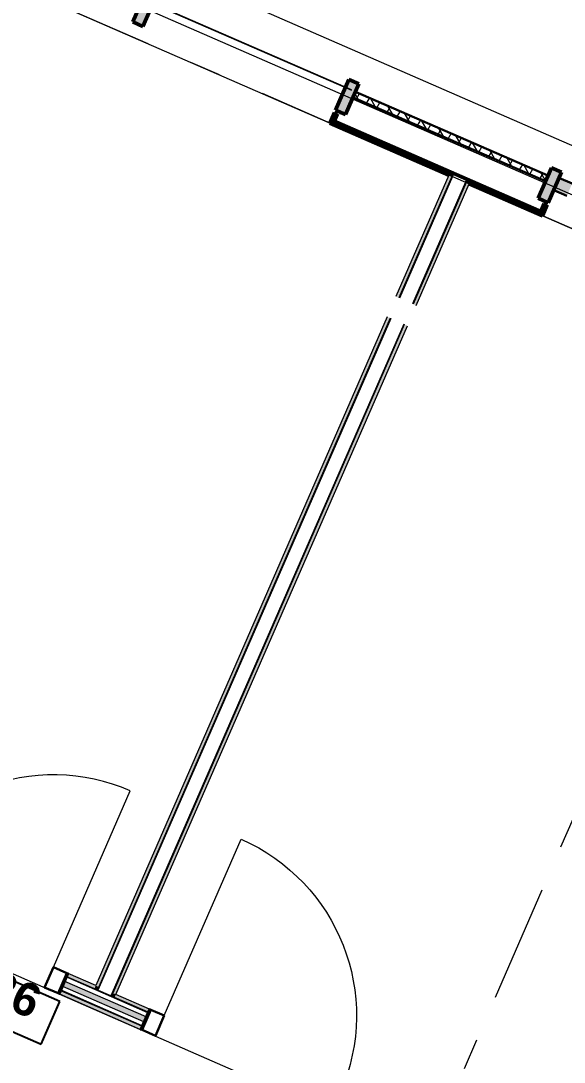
# Model space of a CAD drawing. Header units: millimetres. Extents: x -50172 to 90294, y -80883 to 25069.
# Drawn here: x 7340 to 9799, y -30114 to -25403 of the extents above; entities that cross this region are included whole.
import ezdxf
from ezdxf.enums import TextEntityAlignment as Align

# ---------------------------------------------------------------- set-up
doc = ezdxf.new("R2010")
doc.units = ezdxf.units.MM
doc.header["$MEASUREMENT"] = 0
doc.linetypes.add('Double Dashed', pattern=[1093.611073, 529.166651, -211.666656, 141.111112, -211.666656])
for name, color, linetype in [('New_A-05-M_Gross_Int_Circulation', 7, 'Continuous'), ('New_A-15-MG_Structural_Grid_Phase_2', 7, 'Continuous'), ('New_A-20-M_Floor_Slab', 7, 'Continuous'), ('New_A-25-M_Curtain_Wall', 7, 'Continuous'), ('New_A-25-M_Wall_Ext', 7, 'Continuous'), ('New_A-25-M_Wall_Int', 7, 'Continuous'), ('New_ArchiCAD Door Markers', 7, 'Continuous'), ('New_ArchiCAD Doors', 7, 'Continuous')]:
    doc.layers.add(name, color=color, linetype=linetype)
for name, color, linetype, lineweight, true_color in [('New_A-05-M_Gross_Int_Circulation_Pen_No__74', 7, 'Continuous', 20, 0x606060), ('New_A-15-MG_Structural_Grid_Phase_2_Pen_No__222', 7, 'Continuous', 13, 0x65af33), ('New_A-25-M_Curtain_Wall_Pen_No__144', 7, 'Continuous', 0, 0xc8c8c8), ('New_A-25-M_Curtain_Wall_Pen_No__165', 7, 'Continuous', 0, 0x006060), ('New_A-25-M_Curtain_Wall_Pen_No__27', 7, 'Continuous', 50, 0x2a2a2a), ('New_A-25-M_Curtain_Wall_Pen_No__43', 7, 'Continuous', 30, 0x444444), ('New_A-25-M_Wall_Int_Pen_No__107', 7, 'Continuous', 15, 0xa6a6a6), ('New_A-25-M_Wall_Int_Pen_No__27', 7, 'Continuous', 50, 0x2a2a2a), ('New_ArchiCAD Doors_Pen_No__43', 7, 'Continuous', 30, 0x444444), ('New_ArchiCAD Doors_Pen_No__63', 7, 'Continuous', 20, 0x606060), ('New_ArchiCAD Windows_Pen_No__103', 7, 'Continuous', 15, 0xa6a6a6), ('New_ArchiCAD Windows_Pen_No__23', 7, 'Continuous', 30, 0x2a2a2a)]:
    doc.layers.add(name, color=color, linetype=linetype, lineweight=lineweight, true_color=true_color)
for name, color, linetype, lineweight in [('New_A-20-M_Floor_Slab_Pen_No__89', 8, 'Continuous', 20), ('New_A-25-M_Curtain_Wall_Pen_No__1', 7, 'Continuous', 13), ('New_A-25-M_Wall_Int_Pen_No__1', 7, 'Continuous', 13), ('New_ArchiCAD Door Markers_Pen_No__1', 7, 'Continuous', 13), ('New_ArchiCAD Door Markers_Pen_No__5', 7, 'Continuous', 25), ('New_ArchiCAD Doors_Pen_No__1', 7, 'Continuous', 13), ('New_ArchiCAD Doors_Pen_No__87', 8, 'Continuous', 20), ('New_ArchiCAD Zone Stamps_Pen_No__9', 7, 'Continuous', 13)]:
    doc.layers.add(name, color=color, linetype=linetype, lineweight=lineweight)
doc.styles.add('GENERATED_STYLE_1', font='')
doc.styles.add('GENERATED_STYLE_2', font='')
doc.styles.add('GENERATED_STYLE_3', font='')
doc.styles.add('GENERATED_STYLE_4', font='')
doc.styles.get('GENERATED_STYLE_1').set_extended_font_data('Arial', bold=True)
doc.styles.get('GENERATED_STYLE_2').set_extended_font_data('Swis721 BT', bold=True)
doc.styles.get('GENERATED_STYLE_3').set_extended_font_data('Arial')
doc.styles.get('GENERATED_STYLE_4').set_extended_font_data('Swis721 BT')

# ---------------------------------------------------------------- blocks, each defined once
blk = doc.blocks.new('Corridor 01-Third_INB 3350_11_1', base_point=(10603.8, -32200.4))
at = {"layer": 'New_A-05-M_Gross_Int_Circulation_Pen_No__74', "linetype": 'Continuous'}
blk.add_line((17509.7, -34165.5), (-2299.9, -25527.6), dxfattribs=at)
at = {"layer": 'New_ArchiCAD Zone Stamps_Pen_No__9'}
for tag, height, style, p in [('ROOM_NAME', 250, 'GENERATED_STYLE_1', (9771, -30640.8)), ('zoneNameLine2', 250, 'GENERATED_STYLE_1', (9582.6, -31072.9)), ('ROOM_NUMBER', 200, 'GENERATED_STYLE_3', (9394.2, -31493.6)), ('measuredAreaCode', 200, 'GENERATED_STYLE_3', (9237.1, -31853.7)), ('DUMMY_649', 200, 'GENERATED_STYLE_3', (9544.5, -31987.8)), ('DUMMY_650', 200, 'GENERATED_STYLE_3', (10033.9, -32201.2)), ('DUMMY_651', 133.3, 'GENERATED_STYLE_3', (10313.2, -32307.7))]:
    blk.add_attdef(tag, text='', height=height, rotation=336.4404, dxfattribs=dict(at, style=style)).set_placement(p, align=Align.TOP_LEFT)
blk = doc.blocks.new('Slab_3_1', base_point=(-21949.4, -20986.7))
at = {"layer": 'New_A-20-M_Floor_Slab_Pen_No__89', "linetype": 'Continuous', "flags": 128}
blk.add_lwpolyline([(-4347.2, -46496.1), (12486.7, -53836.5), (17939.8, -41330.7), (16985.7, -40914.7), (17767.9, -39120.8), (18360.6, -39379.3), (18576.1, -38885), (18937.5, -39042.6), (20222.1, -36096.6), (17371, -34853.4), (19341.1, -30335.3), (2041.7, -22791.9), (9993.6, -4555.7)], dxfattribs=at)
blk = doc.blocks.new('Curtain Wall_16_1')
at = {"layer": 'New_A-25-M_Curtain_Wall', "linetype": 'Continuous', "lineweight": 0, "true_color": 0x000000}
h = blk.add_hatch(dxfattribs=at)
h.set_pattern_fill('Batt_Insulation_0001', color=178, style=0, pattern_type=2)
h.set_pattern_definition([(60, (0, 0), (-43.30127, 25), []), (120, (0, 0), (43.30127, 25), [])])
h.paths.add_polyline_path([(9725.6, -26102.9), (8854.4, -25724), (8843.3, -25749.6), (9714.4, -26128.5)])
at = {"layer": 'New_A-25-M_Curtain_Wall_Pen_No__144', "linetype": 'Continuous'}
for points in [[(7906.9, -25269.9), (7846.7, -25408.3), (7892.5, -25428.3), (7952.8, -25289.8)], [(8823.9, -25668.7), (8763.7, -25807.2), (8809.6, -25827.1), (8869.8, -25688.7)], [(9740.9, -26067.6), (9680.7, -26206), (9726.6, -26226), (9786.8, -26087.5)]]:
    blk.add_hatch(color=256, dxfattribs=at).paths.add_polyline_path(points)
at = {"layer": 'New_A-25-M_Curtain_Wall_Pen_No__165', "linetype": 'Continuous', "lineweight": 0, "true_color": 0x001818}
blk.add_hatch(color=168, dxfattribs=at).paths.add_polyline_path([(7909.5, -25314.1), (8835.7, -25716.9), (8836.1, -25716), (7909.9, -25313.2)])
at = {"layer": 'New_ArchiCAD Windows_Pen_No__103', "linetype": 'Continuous'}
blk.add_hatch(color=256, dxfattribs=at).paths.add_polyline_path([(9775.4, -26113.6), (9835, -26139.6), (9811.1, -26194.6), (9751.5, -26168.7)])
at = {"layer": 'New_A-25-M_Curtain_Wall_Pen_No__1', "linetype": 'Continuous'}
for p, q in [((7909.5, -25314.1), (8835.7, -25716.9)), ((8836.1, -25716), (7909.9, -25313.2)), ((8835.7, -25716.9), (8836.1, -25716))]:
    blk.add_line(p, q, dxfattribs=at)
at = {"layer": 'New_A-25-M_Curtain_Wall_Pen_No__27', "linetype": 'Continuous'}
for p, q in [((7906.9, -25269.9), (7846.7, -25408.3)), ((7892.5, -25428.3), (7952.8, -25289.8)), ((7846.7, -25408.3), (7892.5, -25428.3)), ((8823.9, -25668.7), (8763.7, -25807.2)), ((8869.8, -25688.7), (8823.9, -25668.7)), ((8809.6, -25827.1), (8869.8, -25688.7)), ((8763.7, -25807.2), (8809.6, -25827.1)), ((9740.9, -26067.6), (9680.7, -26206)), ((9726.6, -26226), (9786.8, -26087.5)), ((9786.8, -26087.5), (9740.9, -26067.6)), ((9680.7, -26206), (9726.6, -26226))]:
    blk.add_line(p, q, dxfattribs=at)
at = {"layer": 'New_A-25-M_Curtain_Wall_Pen_No__43', "linetype": 'Continuous'}
for p, q in [((9714.4, -26128.5), (8843.3, -25749.6)), ((8854.4, -25724), (9725.6, -26102.9))]:
    blk.add_line(p, q, dxfattribs=at)
at = {"layer": 'New_ArchiCAD Windows_Pen_No__23', "linetype": 'Continuous'}
for p, q in [((9751.5, -26168.7), (9775.4, -26113.6)), ((9775.4, -26113.6), (9835, -26139.6)), ((9811.1, -26194.6), (9751.5, -26168.7))]:
    blk.add_line(p, q, dxfattribs=at)
blk = doc.blocks.new('Simple Door Opening_13')
at = {"layer": 'New_ArchiCAD Doors_Pen_No__87', "linetype": 'Continuous'}
for p, q in [((-4056, 0), (4056, 0)), ((4056, -345), (-4056, -345))]:
    blk.add_line(p, q, dxfattribs=at)
blk = doc.blocks.new('Wall_82_1', base_point=(11177.5, -26929.3))
at = {"layer": 'New_ArchiCAD Doors', "color": 251, "linetype": 'Continuous', "lineweight": 20, "true_color": 0x606060, "xscale": -0.9999999999999999, "zscale": 1000, "rotation": 336.4404115840111}
blk.add_blockref('Simple Door Opening_13', (7065.2, -24759.8), dxfattribs=at)
blk = doc.blocks.new('*X466')
at = {"layer": 'New_A-25-M_Wall_Int_Pen_No__107', "linetype": 'Continuous'}
blk.add_hatch(color=256, dxfattribs=at).paths.add_polyline_path([(7539.1, -29748), (7529.1, -29770.9), (7896.6, -29931.2), (7906.6, -29908.3)])
blk = doc.blocks.new('Door with Sidelight on Side 2 19_9')
at = {"layer": 'New_ArchiCAD Doors_Pen_No__1', "linetype": 'Continuous'}
for p, q in [((-755, 0), (-755, -15)), ((755, 0), (755, -15)), ((-755, -15), (-755, -18)), ((-755, -18), (-755, -38)), ((-755, -38), (-755, -63)), ((755, -15), (755, -18)), ((755, -18), (755, -38)), ((755, -38), (755, -63)), ((-755, -63), (-755, -82)), ((-755, -82), (-755, -85)), ((-755, -85), (-755, -100)), ((755, -63), (755, -82)), ((755, -82), (755, -85)), ((755, -85), (755, -100))]:
    blk.add_line(p, q, dxfattribs=at)
at = {"layer": 'New_ArchiCAD Doors_Pen_No__43', "linetype": 'Continuous'}
for p, q in [((-748, 0), (-755, 0)), ((-755, 0), (-755, -100)), ((-682, 0), (-748, 0)), ((-748, 0), (-748, -100)), ((-254, 0), (-682, 0)), ((-682, 0), (-682, -100)), ((-682, -100), (-682, 0)), ((-254, -100), (-254, 0)), ((-188, 0), (-254, 0)), ((-254, 0), (-254, -100)), ((-188, -100), (-188, 0)), ((748, 0), (682, 0)), ((682, 0), (682, -100)), ((748, 0), (755, 0)), ((748, -100), (748, 0)), ((755, 0), (755, -100)), ((-748, -100), (-755, -100)), ((-748, -100), (-682, -100)), ((-682, -100), (-254, -100)), ((-254, -100), (-188, -100)), ((682, -100), (748, -100)), ((748, -100), (755, -100))]:
    blk.add_line(p, q, dxfattribs=at)
at = {"layer": 'New_ArchiCAD Doors_Pen_No__63', "linetype": 'Continuous'}
blk.add_line((682, 0), (682, 870), dxfattribs=at)
blk.add_arc((682, 0), 870, 90, 180, dxfattribs=at)
blk = doc.blocks.new('Door Stamp 17_16')
at = {"layer": 'New_ArchiCAD Door Markers_Pen_No__5', "linetype": 'Continuous'}
for p, q in [((206.6, 241.9), (-770.5, 241.9)), ((-770.5, 241.9), (-770.5, 30.2)), ((206.6, 241.9), (-770.5, 241.9)), ((206.6, 30.2), (206.6, 241.9)), ((-770.5, 30.2), (206.6, 30.2))]:
    blk.add_line(p, q, dxfattribs=at)
at = {"layer": 'New_ArchiCAD Door Markers_Pen_No__1', "style": 'GENERATED_STYLE_2'}
blk.add_attdef('AC_WIDO_ID', text='', height=150, rotation=180, dxfattribs=at).set_placement((147.8, 286.5), align=Align.BOTTOM_LEFT)
blk = doc.blocks.new('Wall_98_1', base_point=(17659.4, -34119.5))
at = {"layer": 'New_A-25-M_Wall_Int_Pen_No__107', "linetype": 'Continuous'}
for points in [[(7548.3, -29726.9), (7672.4, -29781.1), (7678.4, -29767.3), (7554.3, -29713.2)], [(7672.4, -29781.1), (7686.2, -29787.1), (7692.1, -29773.3), (7678.4, -29767.3)], [(7520.3, -29791.1), (7514.3, -29804.9), (7881.8, -29965.1), (7887.8, -29951.3)], [(7750.3, -29815), (7764.1, -29821), (7770.1, -29807.3), (7756.3, -29801.3)], [(7770.1, -29807.3), (7764.1, -29821), (7915.7, -29887.2), (7921.7, -29873.4)]]:
    blk.add_hatch(color=256, dxfattribs=at).paths.add_polyline_path(points)
at = {"layer": 'New_A-25-M_Wall_Int_Pen_No__107', "linetype": 'Continuous', "lineweight": 0, "true_color": 0x535353}
for points in [[(7547.1, -29729.7), (7746.4, -29816.6), (7747.6, -29813.8), (7548.3, -29726.9)], [(7521.5, -29788.4), (7520.3, -29791.1), (7887.8, -29951.3), (7889, -29948.6)], [(7686.2, -29787.1), (7688.9, -29788.3), (7694.9, -29774.5), (7692.1, -29773.3)], [(7746.4, -29816.6), (7749.1, -29817.8), (7750.3, -29815), (7747.6, -29813.8)], [(7747.6, -29813.8), (7750.3, -29815), (7756.3, -29801.3), (7753.6, -29800.1)], [(7750.3, -29815), (7749.1, -29817.8), (7914.5, -29889.9), (7915.7, -29887.2)]]:
    blk.add_hatch(color=251, dxfattribs=at).paths.add_polyline_path(points)
at = {"layer": 'New_A-25-M_Wall_Int_Pen_No__1', "linetype": 'Continuous'}
for p, q in [((7554.3, -29713.2), (7548.3, -29726.9)), ((7539.1, -29748), (7529.1, -29770.9)), ((7547.1, -29729.7), (7539.1, -29748)), ((7906.6, -29908.3), (7539.1, -29748)), ((7548.3, -29726.9), (7547.1, -29729.7)), ((7914.5, -29889.9), (7547.1, -29729.7)), ((7747.6, -29813.8), (7548.3, -29726.9)), ((7520.3, -29791.1), (7514.3, -29804.9)), ((7521.5, -29788.4), (7520.3, -29791.1)), ((7887.8, -29951.3), (7520.3, -29791.1)), ((7529.1, -29770.9), (7521.5, -29788.4)), ((7889, -29948.6), (7521.5, -29788.4)), ((7896.6, -29931.2), (7529.1, -29770.9)), ((7692.1, -29773.3), (7686.2, -29787.1)), ((7694.9, -29774.5), (7688.9, -29788.3)), ((7753.6, -29800.1), (7747.6, -29813.8)), ((7750.3, -29815), (7756.3, -29801.3)), ((7915.7, -29887.2), (7750.3, -29815)), ((7906.6, -29908.3), (7896.6, -29931.2)), ((7914.5, -29889.9), (7906.6, -29908.3)), ((7915.7, -29887.2), (7914.5, -29889.9)), ((7921.7, -29873.4), (7915.7, -29887.2)), ((7887.8, -29951.3), (7881.8, -29965.1)), ((7889, -29948.6), (7887.8, -29951.3)), ((7896.6, -29931.2), (7889, -29948.6))]:
    blk.add_line(p, q, dxfattribs=at)
at = {"layer": 'New_A-25-M_Wall_Int_Pen_No__1', "linetype": 'Continuous', "flags": 128}
for points in [[(7678.4, -29767.3), (7554.3, -29713.2)], [(7514.3, -29804.9), (7881.8, -29965.1)], [(7921.7, -29873.4), (7770.1, -29807.3)]]:
    blk.add_lwpolyline(points, dxfattribs=at)
at = {"layer": 'New_A-25-M_Wall_Int', "color": 250, "lineweight": 50, "true_color": 0x2a2a2a}
blk.add_blockref('*X466', (0, 0), dxfattribs=at)
at = {"layer": 'New_ArchiCAD Door Markers'}
ref = blk.add_blockref('Door Stamp 17_16', (6822.2, -29503.1), dxfattribs=dict(at, rotation=156.4404115839991))
ref.add_attrib('AC_WIDO_ID', 'ID03.026', dxfattribs={"layer": 'New_ArchiCAD Door Markers_Pen_No__1', "color": 7, "height": 150, "rotation": 336.4404, "style": 'GENERATED_STYLE_2'}).set_placement((6590.1, -29621.2), align=Align.BOTTOM_LEFT)
at = {"layer": 'New_ArchiCAD Doors', "color": 251, "linetype": 'Continuous', "lineweight": 20, "true_color": 0x606060, "zscale": 1000, "rotation": 336.440411583999}
blk.add_blockref('Door with Sidelight on Side 2 19_9', (6862.2, -29411.4), dxfattribs=at)
at = {"layer": 'New_ArchiCAD Doors', "color": 251, "linetype": 'Continuous', "lineweight": 20, "true_color": 0x606060, "xscale": -0.9999999999999999, "zscale": 1000, "rotation": 336.440411583999}
blk.add_blockref('Door with Sidelight on Side 2 19_9', (8613.8, -30175.2), dxfattribs=at)
blk = doc.blocks.new('Wall_102_1', base_point=(7678.4, -29767.3))
at = {"layer": 'New_A-25-M_Wall_Int_Pen_No__107', "linetype": 'Continuous'}
for points in [[(9277.2, -26100.7), (9037.4, -26650.7), (9051.1, -26656.7), (9291, -26106.7)], [(9355.1, -26134.7), (9115.3, -26684.7), (9129.1, -26690.7), (9368.9, -26140.7)], [(8997.4, -26742.4), (7678.4, -29767.3), (7692.1, -29773.3), (9011.2, -26748.4)], [(9075.3, -26776.4), (7756.3, -29801.3), (7770.1, -29807.3), (9089.1, -26782.4)]]:
    blk.add_hatch(color=256, dxfattribs=at).paths.add_polyline_path(points)
at = {"layer": 'New_A-25-M_Wall_Int_Pen_No__107', "linetype": 'Continuous', "lineweight": 0, "true_color": 0x535353}
for points in [[(9291, -26106.7), (9051.1, -26656.7), (9053.9, -26657.9), (9293.7, -26107.9)], [(9352.4, -26133.5), (9112.6, -26683.5), (9115.3, -26684.7), (9355.1, -26134.7)], [(9011.2, -26748.4), (7692.1, -29773.3), (7694.9, -29774.5), (9013.9, -26749.6)], [(9072.6, -26775.2), (7753.6, -29800.1), (7756.3, -29801.3), (9075.3, -26776.4)]]:
    blk.add_hatch(color=251, dxfattribs=at).paths.add_polyline_path(points)
at = {"layer": 'New_A-25-M_Wall_Int_Pen_No__1', "linetype": 'Continuous'}
for p, q in [((9291, -26106.7), (9051.1, -26656.7)), ((9293.7, -26107.9), (9053.9, -26657.9)), ((9352.4, -26133.5), (9112.6, -26683.5)), ((9355.1, -26134.7), (9115.3, -26684.7)), ((9011.2, -26748.4), (7692.1, -29773.3)), ((9013.9, -26749.6), (7694.9, -29774.5)), ((9072.6, -26775.2), (7753.6, -29800.1)), ((9075.3, -26776.4), (7756.3, -29801.3))]:
    blk.add_line(p, q, dxfattribs=at)
at = {"layer": 'New_A-25-M_Wall_Int_Pen_No__1', "linetype": 'Continuous', "flags": 128}
for points in [[(9277.2, -26100.7), (9037.4, -26650.7)], [(9129.1, -26690.7), (9368.9, -26140.7)], [(8997.4, -26742.4), (7678.4, -29767.3)], [(7770.1, -29807.3), (9089.1, -26782.4)]]:
    blk.add_lwpolyline(points, dxfattribs=at)
blk = doc.blocks.new('Wall_389_1', base_point=(8758.7, -25817.5))
at = {"layer": 'New_A-25-M_Wall_Int_Pen_No__107', "linetype": 'Continuous'}
blk.add_hatch(color=256, dxfattribs=at).paths.add_polyline_path([(8758.7, -25817.5), (8737.8, -25865.5), (8751.5, -25871.5), (8772.4, -25823.5)])
at = {"layer": 'New_A-25-M_Wall_Int_Pen_No__27', "linetype": 'Continuous', "flags": 128}
for points in [[(8758.7, -25817.5), (8737.8, -25865.5)], [(8751.5, -25871.5), (8772.4, -25823.5)], [(8772.4, -25823.5), (8758.7, -25817.5)]]:
    blk.add_lwpolyline(points, dxfattribs=at)
blk = doc.blocks.new('Wall_390_1', base_point=(8737.8, -25865.5))
at = {"layer": 'New_A-25-M_Wall_Int_Pen_No__107', "linetype": 'Continuous'}
for points in [[(9283.2, -26087), (8743.8, -25851.8), (8737.8, -25865.5), (9277.2, -26100.7)], [(9277.2, -26100.7), (9291, -26106.7), (9297, -26093), (9283.2, -26087)], [(9355.1, -26134.7), (9368.9, -26140.7), (9374.9, -26127), (9361.1, -26121)], [(9368.9, -26140.7), (9700.2, -26285.2), (9706.2, -26271.5), (9374.9, -26127)]]:
    blk.add_hatch(color=256, dxfattribs=at).paths.add_polyline_path(points)
at = {"layer": 'New_A-25-M_Wall_Int_Pen_No__107', "linetype": 'Continuous', "lineweight": 0, "true_color": 0x535353}
for points in [[(9291, -26106.7), (9293.7, -26107.9), (9299.7, -26094.2), (9297, -26093)], [(9352.4, -26133.5), (9355.1, -26134.7), (9361.1, -26121), (9358.4, -26119.8)]]:
    blk.add_hatch(color=251, dxfattribs=at).paths.add_polyline_path(points)
at = {"layer": 'New_A-25-M_Wall_Int_Pen_No__1', "linetype": 'Continuous'}
for p, q in [((9297, -26093), (9291, -26106.7)), ((9293.7, -26107.9), (9299.7, -26094.2)), ((9352.4, -26133.5), (9358.4, -26119.8)), ((9355.1, -26134.7), (9361.1, -26121))]:
    blk.add_line(p, q, dxfattribs=at)
at = {"layer": 'New_A-25-M_Wall_Int_Pen_No__27', "linetype": 'Continuous', "flags": 128}
for points in [[(9706.2, -26271.5), (8743.8, -25851.8)], [(8737.8, -25865.5), (9277.2, -26100.7)], [(9368.9, -26140.7), (9700.2, -26285.2)]]:
    blk.add_lwpolyline(points, dxfattribs=at)
blk = doc.blocks.new('Wall_391_1', base_point=(9700.2, -26285.2))
at = {"layer": 'New_A-25-M_Wall_Int_Pen_No__107', "linetype": 'Continuous'}
blk.add_hatch(color=256, dxfattribs=at).paths.add_polyline_path([(9700.2, -26285.2), (9721.6, -26236.3), (9707.8, -26230.3), (9686.5, -26279.2)])
at = {"layer": 'New_A-25-M_Wall_Int_Pen_No__27', "linetype": 'Continuous', "flags": 128}
for points in [[(9707.8, -26230.3), (9686.5, -26279.2)], [(9700.2, -26285.2), (9721.6, -26236.3)], [(9721.6, -26236.3), (9707.8, -26230.3)]]:
    blk.add_lwpolyline(points, dxfattribs=at)
blk = doc.blocks.new('Standard grid marker_35')
at = {"layer": 'New_A-15-MG_Structural_Grid_Phase_2_Pen_No__222', "linetype": 'Double Dashed'}
blk.add_line((2211.6, 0), (53472.7, 0), dxfattribs=at)
at = {"layer": 'New_A-15-MG_Structural_Grid_Phase_2_Pen_No__222', "style": 'GENERATED_STYLE_4'}
for tag, p in [('AC_MarkerText_1_0', (-500, 1206.2)), ('AC_MarkerText_1_1', (56184.2, 1206.2))]:
    blk.add_attdef(tag, text='', height=350, rotation=270, dxfattribs=at).set_placement(p, align=Align.MIDDLE_CENTER)
blk = doc.blocks.new('Standard grid marker_39')
at = {"layer": 'New_A-15-MG_Structural_Grid_Phase_2_Pen_No__222', "linetype": 'Double Dashed'}
blk.add_line((1000, 0), (47486.2, 0), dxfattribs=at)
at = {"layer": 'New_A-15-MG_Structural_Grid_Phase_2_Pen_No__222', "style": 'GENERATED_STYLE_4'}
for tag, p in [('AC_MarkerText_1_0', (-500, 43.3)), ('AC_MarkerText_1_1', (48986.2, 43.3))]:
    blk.add_attdef(tag, text='', height=350, rotation=180, dxfattribs=at).set_placement(p, align=Align.MIDDLE_CENTER)

msp = doc.modelspace()

# ---------------------------------------------------------------- block references
at = {"layer": 'New_A-05-M_Gross_Int_Circulation', "linetype": 'Continuous'}
msp.add_blockref('Corridor 01-Third_INB 3350_11_1', (10603.8, -32200.4), dxfattribs=at)
at = {"layer": 'New_A-15-MG_Structural_Grid_Phase_2', "color": 8, "linetype": 'Continuous', "lineweight": 15, "zscale": 1000}
for name, p, rotation in [('Standard grid marker_35', (-2323.9, -56907.5), 66.44041158399293), ('Standard grid marker_39', (26876.4, -33774.9), 156.4404115839929)]:
    msp.add_blockref(name, p, dxfattribs=dict(at, rotation=rotation))
at = {"layer": 'New_A-20-M_Floor_Slab', "color": 8, "linetype": 'Continuous', "lineweight": 20}
msp.add_blockref('Slab_3_1', (-21949.4, -20986.7), dxfattribs=at)
at = {"layer": 'New_A-25-M_Curtain_Wall', "linetype": 'Continuous', "lineweight": 0}
msp.add_blockref('Curtain Wall_16_1', (0, 0), dxfattribs=at)
at = {"layer": 'New_A-25-M_Wall_Ext', "color": 250, "lineweight": 50, "true_color": 0x2a2a2a}
msp.add_blockref('Wall_82_1', (11177.5, -26929.3), dxfattribs=at)
at = {"layer": 'New_A-25-M_Wall_Int', "color": 250, "lineweight": 50, "true_color": 0x2a2a2a}
for name, p in [('Wall_98_1', (17659.4, -34119.5)), ('Wall_389_1', (8758.7, -25817.5)), ('Wall_390_1', (8737.8, -25865.5)), ('Wall_102_1', (7678.4, -29767.3)), ('Wall_391_1', (9700.2, -26285.2))]:
    msp.add_blockref(name, p, dxfattribs=at)

doc.saveas('drawing.dxf')
